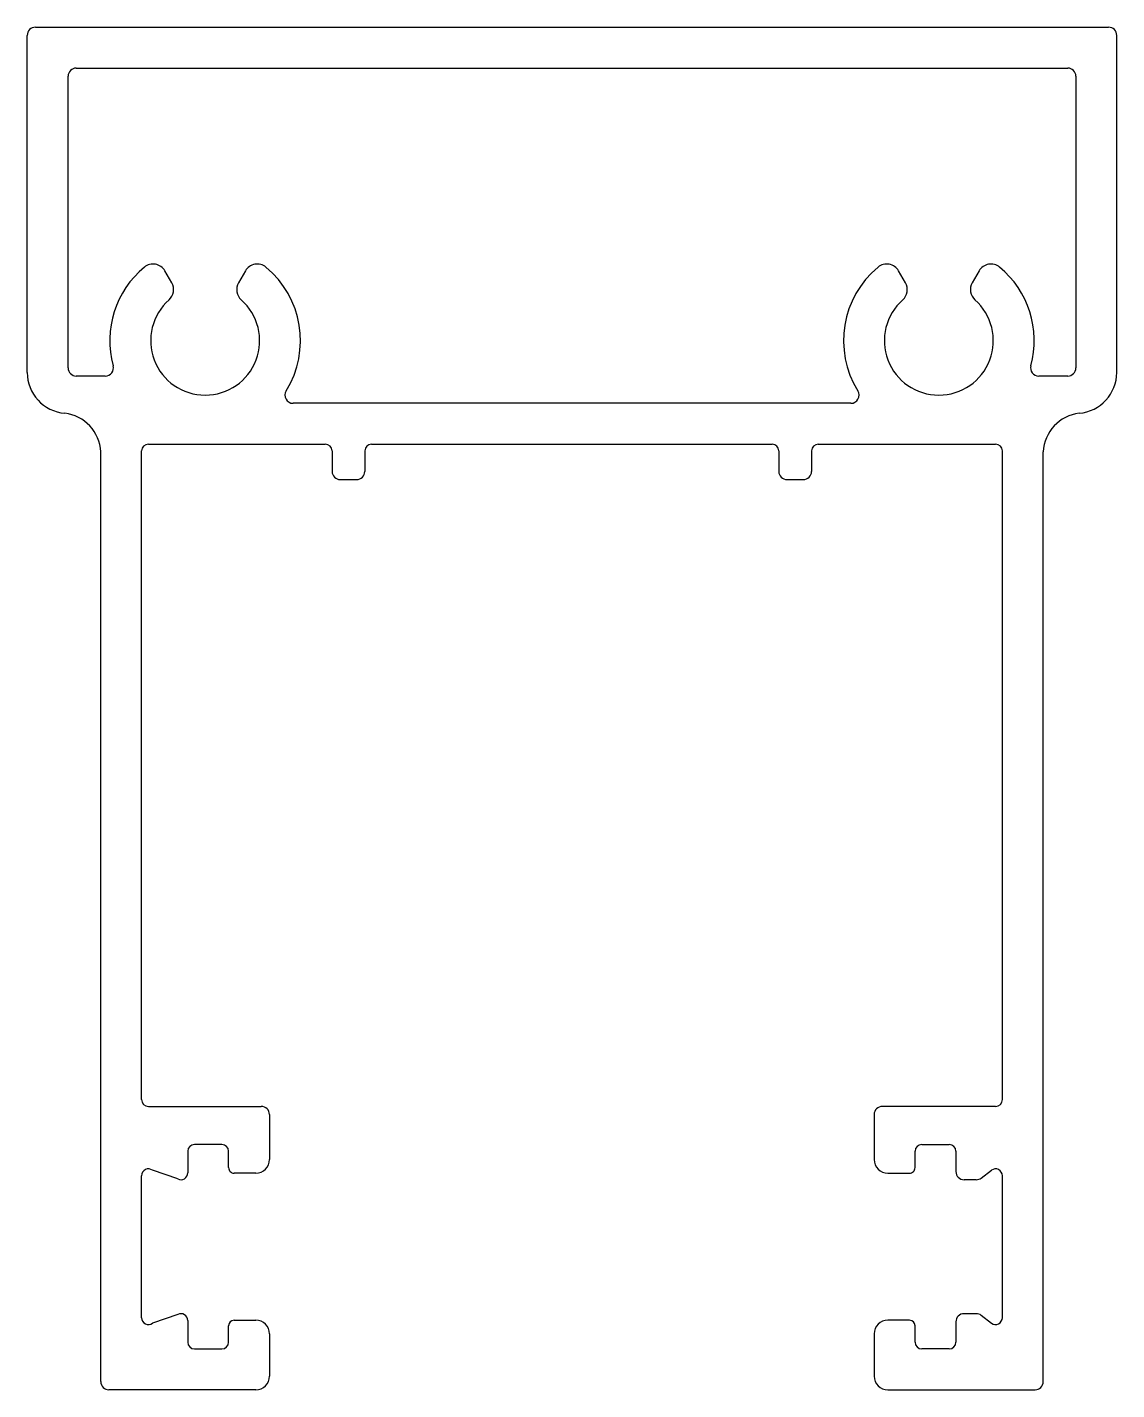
# Model space of a CAD drawing. Extents: x 2734.4 to 2774.4, y 2403.5 to 2453.5.
import ezdxf

# ---------------------------------------------------------------- set-up
doc = ezdxf.new("R2010")
doc.units = 0
doc.layers.get('0').update_dxf_attribs({"linetype": 'CONTINUOUS'})

msp = doc.modelspace()

# ---------------------------------------------------------------- linework, layer by layer
at = {"color": 0}
for p, q in [((2734.423, 2440.824), (2734.423, 2453.193)), ((2734.723, 2453.493), (2774.123, 2453.493)), ((2774.423, 2440.824), (2774.423, 2453.193)), ((2735.923, 2440.993), (2735.923, 2451.693)), ((2736.223, 2451.993), (2772.623, 2451.993)), ((2772.923, 2451.693), (2772.923, 2440.993)), ((2739.73, 2444.114), (2739.476, 2444.555)), ((2742.434, 2444.555), (2742.18, 2444.114)), ((2766.667, 2444.114), (2766.413, 2444.555)), ((2769.371, 2444.555), (2769.117, 2444.114)), ((2737.289, 2440.693), (2736.223, 2440.693)), ((2772.623, 2440.693), (2771.558, 2440.693)), ((2764.661, 2439.693), (2744.186, 2439.693)), ((2738.873, 2438.193), (2745.367, 2438.193)), ((2747.067, 2438.193), (2761.767, 2438.193)), ((2763.467, 2438.193), (2769.973, 2438.193)), ((2737.123, 2403.793), (2737.123, 2437.912)), ((2738.623, 2414.142), (2738.623, 2437.943)), ((2745.617, 2437.943), (2745.617, 2437.193)), ((2746.817, 2437.943), (2746.817, 2437.193)), ((2762.017, 2437.943), (2762.017, 2437.193)), ((2763.217, 2437.943), (2763.217, 2437.193)), ((2770.223, 2414.142), (2770.223, 2437.943)), ((2771.723, 2403.793), (2771.723, 2437.912)), ((2745.917, 2436.893), (2746.517, 2436.893)), ((2762.317, 2436.893), (2762.917, 2436.893)), ((2738.873, 2413.892), (2743.017, 2413.892)), ((2743.317, 2413.592), (2743.317, 2411.943)), ((2765.517, 2413.592), (2765.517, 2411.943)), ((2769.973, 2413.892), (2765.817, 2413.892)), ((2740.317, 2412.243), (2740.317, 2411.452)), ((2741.567, 2412.493), (2740.567, 2412.493)), ((2741.817, 2411.643), (2741.817, 2412.243)), ((2767.017, 2411.643), (2767.017, 2412.243)), ((2767.267, 2412.493), (2768.267, 2412.493)), ((2768.517, 2412.243), (2768.517, 2411.502)), ((2739.953, 2411.229), (2739.024, 2411.548)), ((2769.445, 2411.262), (2769.823, 2411.548)), ((2738.623, 2406.138), (2738.623, 2411.348)), ((2742.817, 2411.443), (2742.017, 2411.443)), ((2766.017, 2411.443), (2766.817, 2411.443)), ((2769.264, 2411.202), (2768.817, 2411.202)), ((2770.223, 2406.138), (2770.223, 2411.348)), ((2739.953, 2406.257), (2739.024, 2405.938)), ((2740.317, 2406.034), (2740.317, 2405.243)), ((2742.017, 2406.043), (2742.817, 2406.043)), ((2766.817, 2406.043), (2766.017, 2406.043)), ((2769.264, 2406.284), (2768.817, 2406.284)), ((2769.445, 2406.224), (2769.823, 2405.938)), ((2741.817, 2405.243), (2741.817, 2405.843)), ((2743.317, 2405.543), (2743.317, 2403.993)), ((2765.517, 2405.543), (2765.517, 2403.993)), ((2767.017, 2405.243), (2767.017, 2405.843)), ((2768.517, 2405.984), (2768.517, 2405.243)), ((2740.567, 2404.993), (2741.567, 2404.993)), ((2768.267, 2404.993), (2767.267, 2404.993)), ((2742.817, 2403.493), (2737.423, 2403.493)), ((2766.017, 2403.493), (2771.423, 2403.493))]:
    msp.add_line(p, q, dxfattribs=at)
for centre, radius, start, end in [((2734.723, 2453.193), 0.3, 90, 180), ((2774.123, 2453.193), 0.3, 0, 90), ((2736.223, 2451.693), 0.3, 90, 180), ((2772.623, 2451.693), 0.3, 0, 90), ((2740.955, 2441.993), 3.5, 129.5941, 195.2575), ((2739.043, 2444.305), 0.5, 30, 129.5941), ((2742.867, 2444.305), 0.5, 50.4059, 150), ((2740.955, 2441.993), 3.5, 328.2431, 50.4059), ((2767.892, 2441.993), 3.5, 129.5941, 211.7569), ((2765.98, 2444.305), 0.5, 30, 129.5941), ((2769.804, 2444.305), 0.5, 50.4059, 150), ((2767.892, 2441.993), 3.5, 344.7425, 50.4059), ((2739.297, 2443.864), 0.5, 311.537, 30), ((2742.613, 2443.864), 0.5, 150, 228.463), ((2766.234, 2443.864), 0.5, 311.537, 30), ((2769.55, 2443.864), 0.5, 150, 228.463), ((2740.955, 2441.993), 2, 131.537, 48.463), ((2767.892, 2441.993), 2, 131.537, 48.463), ((2737.289, 2440.993), 0.3, 270, 15.2575), ((2771.558, 2440.993), 0.3, 164.7425, 270), ((2735.923, 2440.824), 1.5, 180, 265.2593), ((2736.223, 2440.993), 0.3, 180, 270), ((2772.623, 2440.993), 0.3, 270, 0), ((2772.923, 2440.824), 1.5, 274.7407, 0), ((2744.186, 2439.993), 0.3, 148.2431, 270), ((2764.661, 2439.993), 0.3, 270, 31.7569), ((2735.625, 2437.839), 1.5, 2.7976, 83.3293), ((2773.222, 2437.839), 1.5, 96.6707, 177.2024), ((2738.873, 2437.943), 0.25, 90, 180), ((2745.367, 2437.943), 0.25, 0, 90), ((2747.067, 2437.943), 0.25, 90, 180), ((2761.767, 2437.943), 0.25, 0, 90), ((2763.467, 2437.943), 0.25, 90, 180), ((2769.973, 2437.943), 0.25, 0, 90), ((2745.917, 2437.193), 0.3, 180, 270), ((2746.517, 2437.193), 0.3, 270, 0), ((2762.317, 2437.193), 0.3, 180, 270), ((2762.917, 2437.193), 0.3, 270, 0), ((2738.873, 2414.142), 0.25, 180, 270), ((2769.973, 2414.142), 0.25, 270, 0), ((2743.017, 2413.592), 0.3, 0, 90), ((2765.817, 2413.592), 0.3, 90, 180), ((2740.567, 2412.243), 0.25, 90, 180), ((2741.567, 2412.243), 0.25, 0, 90), ((2767.267, 2412.243), 0.25, 90, 180), ((2768.267, 2412.243), 0.25, 0, 90), ((2738.873, 2411.348), 0.25, 52.9503, 180), ((2742.017, 2411.643), 0.2, 179.958, 269.958), ((2742.817, 2411.943), 0.5, 270, 360), ((2766.017, 2411.943), 0.5, 180, 270), ((2766.817, 2411.643), 0.2, 270.042, 0.042), ((2768.817, 2411.502), 0.3, 180, 270), ((2769.973, 2411.348), 0.25, 0, 127.0497), ((2740.067, 2411.452), 0.25, 242.8989, 0), ((2769.264, 2411.502), 0.3, 270, 307.0497), ((2738.873, 2406.138), 0.25, 180, 307.0497), ((2740.067, 2406.034), 0.25, 0, 117.1011), ((2742.017, 2405.843), 0.2, 90, 180), ((2742.817, 2405.543), 0.5, 0, 90), ((2766.017, 2405.543), 0.5, 90, 180), ((2766.817, 2405.843), 0.2, 0, 90), ((2768.817, 2405.984), 0.3, 90, 180), ((2769.264, 2405.984), 0.3, 52.9503, 90), ((2769.973, 2406.138), 0.25, 232.9503, 0), ((2740.567, 2405.243), 0.25, 180, 270), ((2741.567, 2405.243), 0.25, 270, 0), ((2767.267, 2405.243), 0.25, 180, 270), ((2768.267, 2405.243), 0.25, 270, 0), ((2737.423, 2403.793), 0.3, 180, 270), ((2742.817, 2403.993), 0.5, 270, 360), ((2766.017, 2403.993), 0.5, 180, 270), ((2771.423, 2403.793), 0.3, 270, 0)]:
    msp.add_arc(centre, radius, start, end, dxfattribs=at)

doc.saveas('drawing.dxf')
